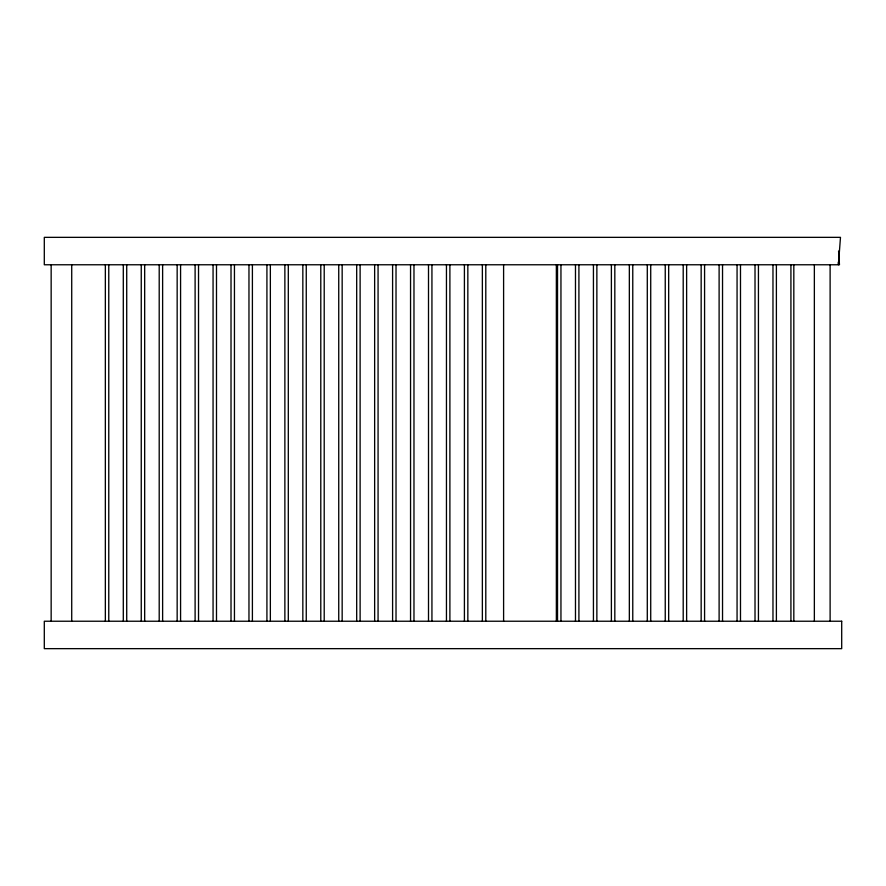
<?xml version="1.0" encoding="UTF-8"?>
<svg xmlns="http://www.w3.org/2000/svg" width="886" height="886" viewBox="0 0 886 886"><rect width="100%" height="100%" fill="white"/><g stroke="black" fill="none" stroke-linecap="round" stroke-linejoin="round"><path stroke-width="1.33" d="M838.577 251.059L839.474 264.77L44.3 264.77L44.3 237.348L840.482 237.348L838.411 264.77L838.344 262.023M830.116 264.77L830.116 621.23M814.356 264.77L814.356 621.23M793.823 264.77L793.823 621.23M790.921 264.77L790.921 621.23M776.391 264.77L776.391 621.23M772.969 264.77L772.969 621.23M758.438 264.77L758.438 621.23M755.016 264.77L755.016 621.23M740.486 264.77L740.486 621.23M737.063 264.77L737.063 621.23M722.533 264.77L722.533 621.23M719.111 264.77L719.111 621.23M704.58 264.77L704.58 621.23M701.158 264.77L701.158 621.23M686.628 264.77L686.628 621.23M683.206 264.77L683.206 621.23M668.675 264.77L668.675 621.23M665.242 264.77L665.242 621.23M650.723 264.77L650.723 621.23M647.289 264.77L647.289 621.23M632.77 264.77L632.77 621.23M629.337 264.77L629.337 621.23M614.818 264.77L614.818 621.23M611.384 264.77L611.384 621.23M596.865 264.77L596.865 621.23M593.432 264.77L593.432 621.23M578.912 264.77L578.912 621.23M575.479 264.77L575.479 621.23M560.949 264.77L560.949 621.23M557.527 264.77L557.527 621.23M556.353 264.77L556.353 621.23M503.602 264.77L503.602 621.23M485.794 264.77L485.794 621.23M482.361 264.77L482.361 621.23M467.841 264.77L467.841 621.23M464.408 264.77L464.408 621.23M449.889 264.77L449.889 621.23M446.455 264.77L446.455 621.23M431.936 264.77L431.936 621.23M428.503 264.77L428.503 621.23M413.972 264.77L413.972 621.23M410.55 264.77L410.55 621.23M396.02 264.77L396.02 621.23M392.598 264.77L392.598 621.23M378.067 264.77L378.067 621.23M374.645 264.77L374.645 621.23M360.115 264.77L360.115 621.23M356.693 264.77L356.693 621.23M342.162 264.77L342.162 621.23M338.74 264.77L338.74 621.23M324.21 264.77L324.21 621.23M320.787 264.77L320.787 621.23M306.257 264.77L306.257 621.23M302.835 264.77L302.835 621.23M288.304 264.77L288.304 621.23M284.871 264.77L284.871 621.23M270.352 264.77L270.352 621.23M266.919 264.77L266.919 621.23M252.399 264.77L252.399 621.23M248.966 264.77L248.966 621.23M234.447 264.77L234.447 621.23M231.013 264.77L231.013 621.23M216.494 264.77L216.494 621.23M213.061 264.77L213.061 621.23M198.53 264.77L198.53 621.23M195.108 264.77L195.108 621.23M180.578 264.77L180.578 621.23M177.156 264.77L177.156 621.23M162.625 264.77L162.625 621.23M159.203 264.77L159.203 621.23M144.673 264.77L144.673 621.23M141.251 264.77L141.251 621.23M126.72 264.77L126.72 621.23M123.298 264.77L123.298 621.23M108.768 264.77L108.768 621.23M105.345 264.77L105.345 621.23M71.722 264.77L71.722 621.23M51.155 264.77L51.155 621.23M841.7 621.23L44.3 621.23L44.3 648.652L841.7 648.652L841.7 621.23"/></g></svg>
